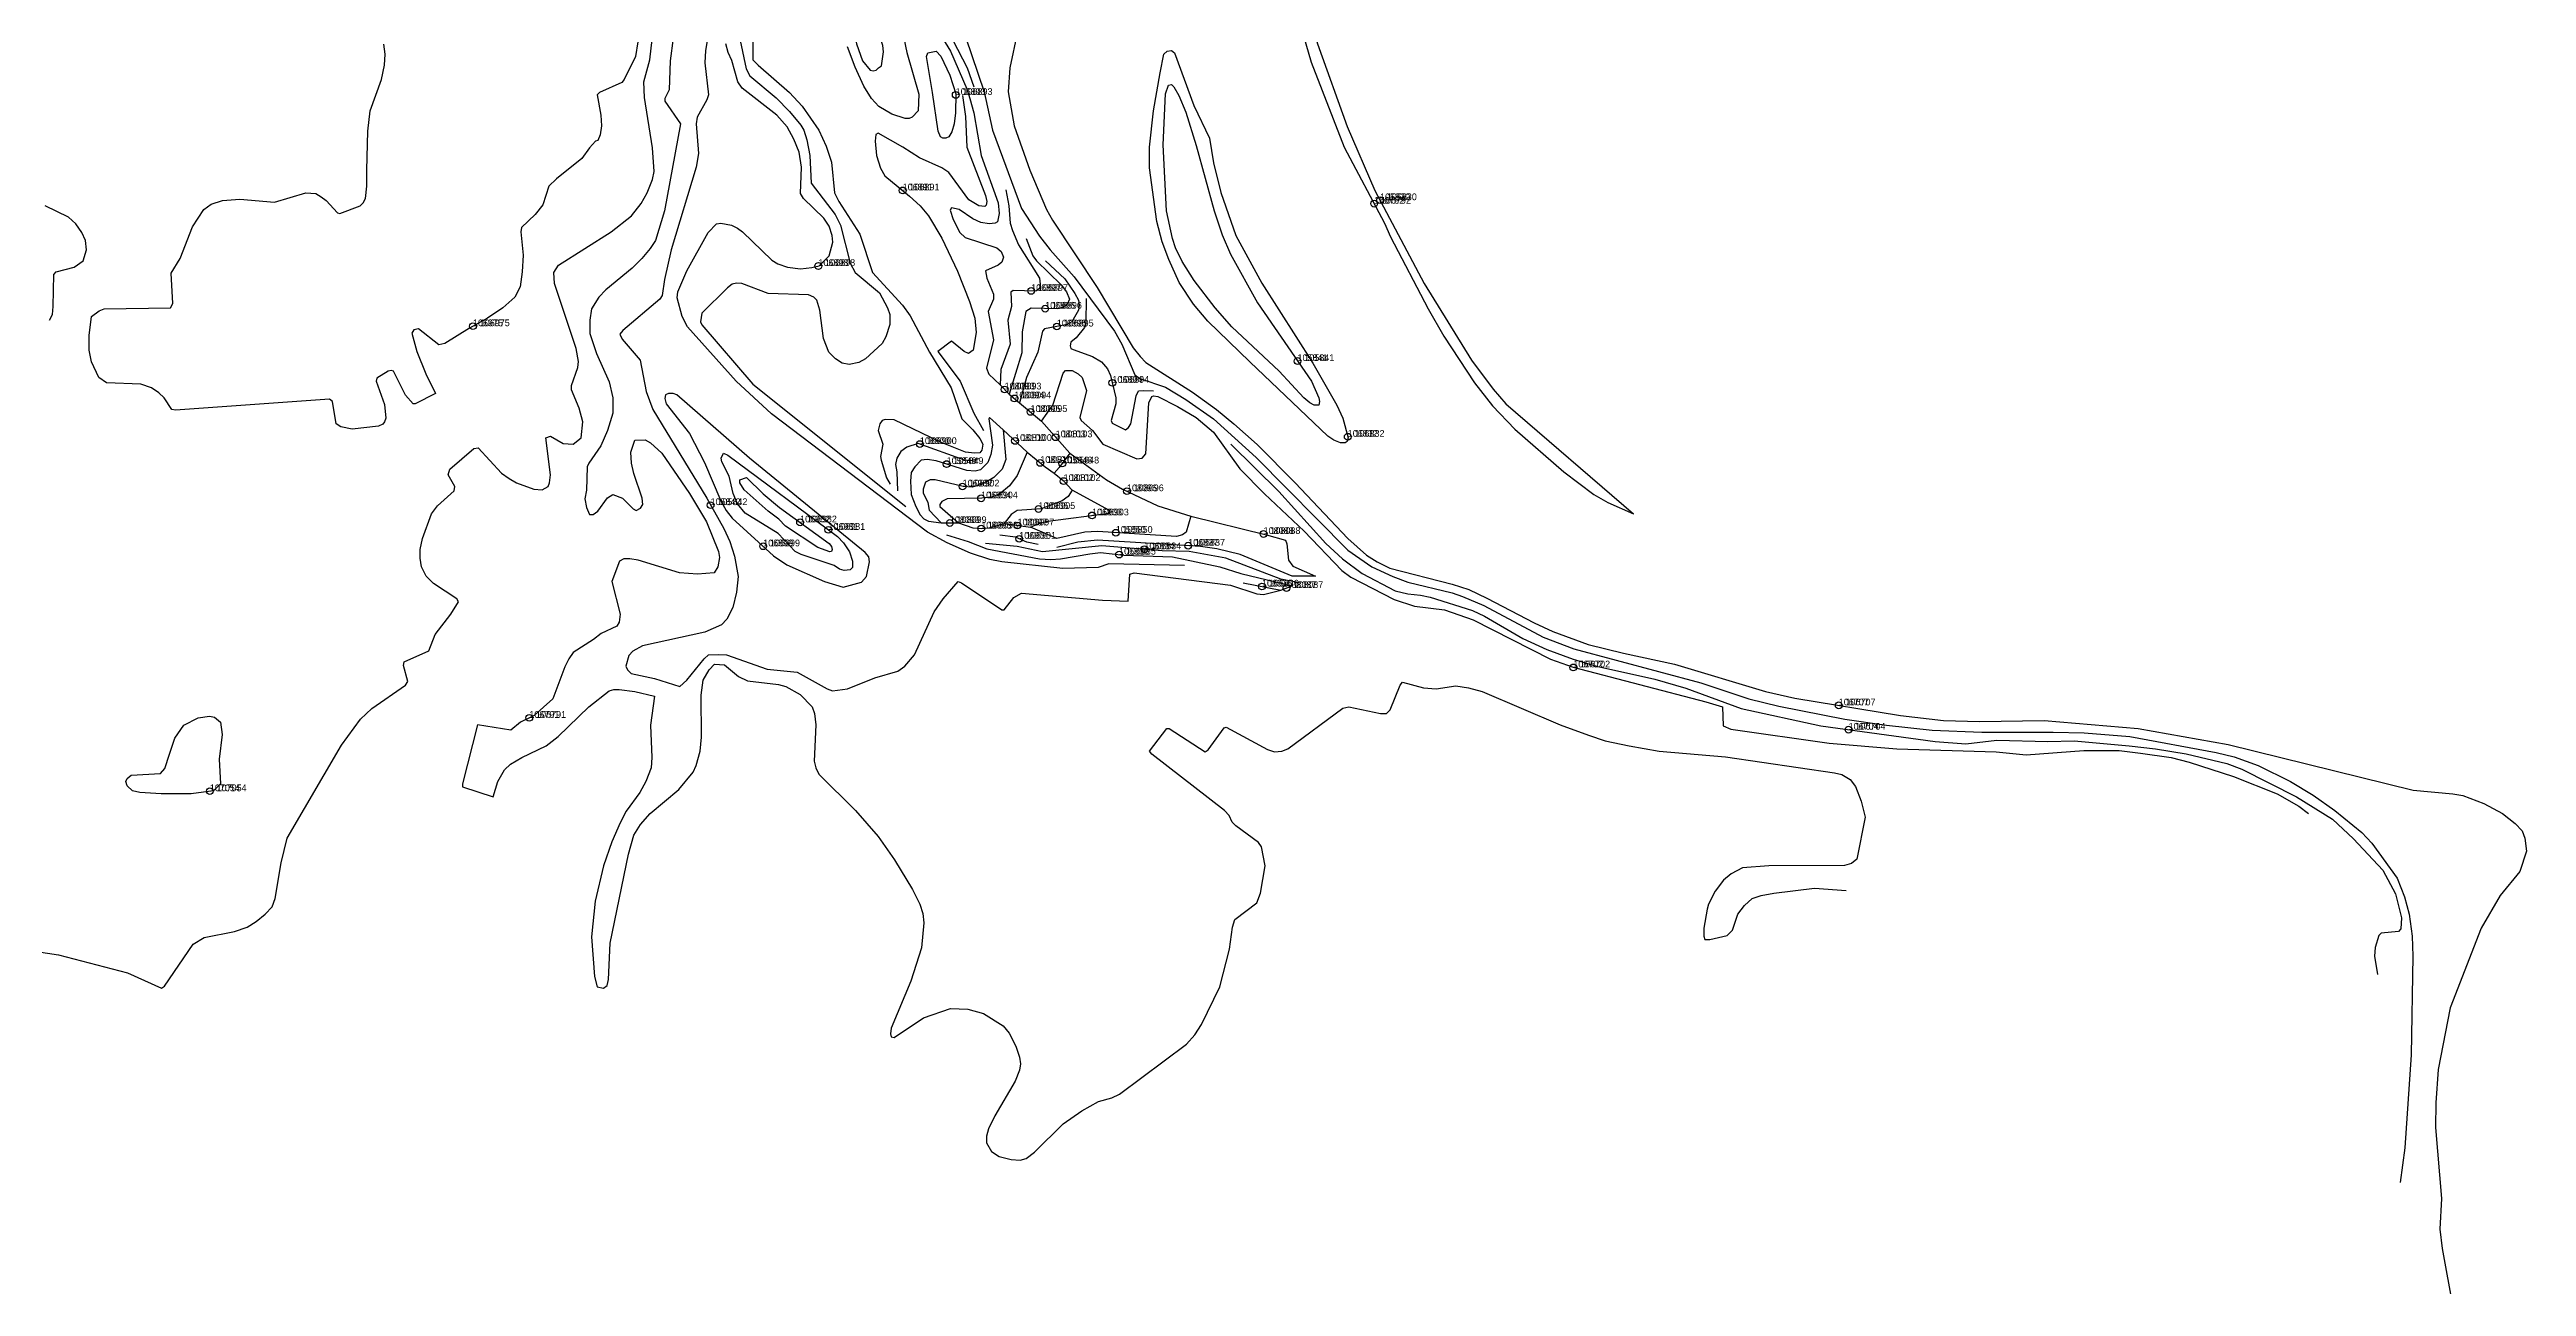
# Model space of a CAD drawing. Extents: x 480524 to 485987, y 4969078 to 4973944.
# Drawn here: x 483979 to 485987, y 4970724 to 4971727 of the extents above; entities that cross this region are included whole.
import ezdxf

# ---------------------------------------------------------------- set-up
doc = ezdxf.new("R2010")
doc.units = 0
doc.layers.get('0').update_dxf_attribs({"linetype": 'CONTINUOUS'})
for name, color, linetype in [('Contours_shp', 1, 'Continuous'), ('Contours_shp_Data', 1, 'CONTINUOUS'), ('Contours_shp_Text', 1, 'CONTINUOUS')]:
    doc.layers.add(name, color=color, linetype=linetype)

# ---------------------------------------------------------------- blocks, each defined once
blk = doc.blocks.new('Contours_shp_Tag')
blk.add_circle((0, 0), 1)
blk.add_attdef('Hypsoln3_', (2, 0), '', height=2)

msp = doc.modelspace()

# ---------------------------------------------------------------- linework, layer by layer
at = {"layer": 'Contours_shp'}
for points in [[(484969.4375, 4971922), (484968.125, 4971883), (484968.6875, 4971860.5), (484969.84375, 4971836.5), (484973.46875, 4971817), (484977.6875, 4971799.5), (485001.875, 4971716.5), (485028.5625, 4971647.5), (485061.34375, 4971586), (485066.1875, 4971575), (485096.53125, 4971516.5), (485109.28125, 4971494.5), (485134.1875, 4971456.5), (485148.78125, 4971438), (485167, 4971419), (485206.5625, 4971384.5), (485230.90625, 4971366), (485242.46875, 4971359.5), (485263.15625, 4971350.5)], [(484969.4375, 4971922), (484975.4375, 4971877.5), (484981.4375, 4971842.5), (484991.6875, 4971790.5), (485000.75, 4971753.5), (485006.8125, 4971731.5), (485031.03125, 4971664.5), (485053.46875, 4971612.5), (485093.53125, 4971537), (485131.78125, 4971475), (485149.40625, 4971451.5), (485159.75, 4971439.5), (485263.15625, 4971350.5)], [(484665.59375, 4971804.5), (484671.0625, 4971799), (484680.78125, 4971785), (484703.25, 4971749.5), (484722.6875, 4971712), (484728.125, 4971696.5)], [(484650.75, 4971712), (484653.1875, 4971713.5), (484655.0625, 4971725), (484654.4375, 4971730), (484652.03125, 4971737), (484641.71875, 4971757.5), (484638.0625, 4971762.5), (484634.40625, 4971765.5), (484631.34375, 4971765.5), (484628.3125, 4971764.5), (484627.6875, 4971757.5), (484628.875, 4971748), (484633.09375, 4971731.5), (484637.96875, 4971717.5), (484644.03125, 4971710), (484646.46875, 4971709.5), (484648.90625, 4971710), (484650.75, 4971712)], [(484677.71875, 4971777), (484709.3125, 4971725.5), (484722.625, 4971695), (484725.0625, 4971687), (484728.09375, 4971675.5), (484734.09375, 4971641), (484748.03125, 4971602.5), (484748.625, 4971594), (484747.375, 4971587), (484745.5625, 4971586), (484740.6875, 4971585.5), (484733.96875, 4971586.5), (484727.28125, 4971589.5), (484716.3125, 4971597), (484710.21875, 4971598.5), (484709, 4971596.5), (484711.40625, 4971589), (484716.875, 4971578.5), (484721.125, 4971574.5), (484746.71875, 4971566), (484750.375, 4971563), (484752.1875, 4971558.5), (484750.96875, 4971554.5), (484747.90625, 4971552), (484737.53125, 4971547.5), (484738.75, 4971541.5), (484744.1875, 4971528.5), (484744.1875, 4971524.5), (484739.90625, 4971514.5), (484744.125, 4971491.5), (484738.59375, 4971468.5), (484740.40625, 4971463.5), (484749.53125, 4971455)], [(484516.75, 4971762), (484510.5625, 4971726), (484509.9375, 4971716), (484512.9375, 4971690), (484511.6875, 4971686), (484503.75, 4971672), (484503.125, 4971666.5), (484504.875, 4971642.5), (484503.03125, 4971631.5), (484482.78125, 4971564.5), (484477.21875, 4971540.5), (484475.375, 4971527.5), (484473.53125, 4971524.5), (484443.59375, 4971499), (484441.15625, 4971496), (484442.96875, 4971492), (484457.5625, 4971475), (484462.375, 4971449.5), (484467.84375, 4971435), (484511.5625, 4971363), (484525.53125, 4971338.5), (484530.375, 4971328), (484534, 4971316), (484537.03125, 4971299.5), (484535.78125, 4971287), (484532.6875, 4971274.5), (484527.8125, 4971265), (484523.53125, 4971260.5), (484510.09375, 4971254.5), (484459.46875, 4971243.5), (484451.53125, 4971239), (484448.46875, 4971235.5), (484446.03125, 4971227), (484447.21875, 4971224), (484450.28125, 4971221), (484469.15625, 4971217), (484489.875, 4971210.5), (484495.375, 4971215.5), (484509.4375, 4971233), (484513.09375, 4971236), (484521.03125, 4971236.5), (484527.71875, 4971236), (484560.625, 4971224.5), (484585, 4971222), (484609.34375, 4971208.5), (484613.625, 4971207), (484625.8125, 4971208.5), (484647.78125, 4971217.5), (484666.6875, 4971223), (484672.1875, 4971227), (484680.125, 4971236), (484696.0625, 4971271), (484703.40625, 4971281.5), (484715.625, 4971295.5), (484718.0625, 4971294.5), (484750.9375, 4971272.5), (484752.75, 4971272.5), (484760.6875, 4971282.5), (484766.8125, 4971286), (484832.625, 4971280.5), (484853.34375, 4971279.5), (484854.625, 4971301.5), (484858.28125, 4971302.5), (484936.28125, 4971292.5), (484957.59375, 4971285.5), (484963.09375, 4971285), (484977.125, 4971288.5)], [(484669.125, 4971747.5), (484673.9375, 4971724.5), (484683.625, 4971690.5), (484682.96875, 4971677), (484678.09375, 4971672), (484675.65625, 4971671), (484672.59375, 4971671), (484661.625, 4971674.5), (484651.28125, 4971680.5), (484645.1875, 4971687), (484639.125, 4971697), (484631.84375, 4971712.5), (484625.78125, 4971729)], [(484716.6875, 4971751.5), (484736.65625, 4971692.5), (484743.28125, 4971661.5), (484766.90625, 4971598), (484781.5, 4971575.5), (484790, 4971564.5), (484809.46875, 4971542.5), (484842.28125, 4971498.5), (484848.34375, 4971488), (484858.65625, 4971463), (484862.90625, 4971460), (484883.625, 4971453), (484900.0625, 4971443), (484922.59375, 4971427.5), (484957.25, 4971396), (485031.46875, 4971321), (485050.9375, 4971307.5), (485067.96875, 4971299.5), (485080.15625, 4971295), (485116.09375, 4971286.5), (485124.625, 4971283.5), (485141.6875, 4971276), (485189.78125, 4971250.5), (485214.75, 4971241), (485317.71875, 4971213.5), (485356.71875, 4971200.5), (485381.09375, 4971194.5), (485434.6875, 4971184), (485468.21875, 4971179), (485505.375, 4971175), (485545.625, 4971173.5), (485603.53125, 4971173.5), (485628.53125, 4971173), (485665.6875, 4971170), (485735.78125, 4971157), (485750.40625, 4971153.5), (485769.875, 4971146.5), (485796.09375, 4971133.5), (485814.34375, 4971122.5), (485832, 4971110), (485853.875, 4971092), (485861.8125, 4971083.5), (485882.46875, 4971055), (485888.53125, 4971040), (485892.125, 4971026), (485894.53125, 4971008), (485895.09375, 4970992), (485893.71875, 4970912), (485888.65625, 4970836.5), (485884.9375, 4970808.5)], [(483962.6875, 4970996.5), (483985.84375, 4970993), (484041.875, 4970978.5), (484069.28125, 4970966), (484071.75, 4970967.5), (484094.96875, 4971001.5), (484104.125, 4971007), (484128.53125, 4971012), (484138.90625, 4971015.5), (484146.21875, 4971020), (484153.5625, 4971026), (484159.0625, 4971032), (484161.5, 4971038.5), (484166.4375, 4971067.5), (484171.375, 4971087.5), (484215.4375, 4971163), (484230.71875, 4971184), (484239.90625, 4971192.5), (484267.375, 4971211.5), (484269.21875, 4971214.5), (484265.59375, 4971227.5), (484266.1875, 4971230.5), (484286.34375, 4971239.5), (484291.25, 4971252.5), (484304.09375, 4971269), (484310.1875, 4971279), (484309, 4971281.5), (484290.125, 4971294), (484284.03125, 4971300), (484280.375, 4971307.5), (484279.1875, 4971314.5), (484279.21875, 4971321.5), (484281.0625, 4971330.5), (484288.40625, 4971350.5), (484293.3125, 4971357), (484306.75, 4971369), (484307.375, 4971372.5), (484301.90625, 4971382), (484303.125, 4971386.5), (484322.6875, 4971403.5), (484326.34375, 4971404), (484345.1875, 4971383.5), (484351.28125, 4971379), (484357.34375, 4971375.5), (484371.375, 4971370.5), (484378.0625, 4971370), (484382.96875, 4971372.5), (484384.1875, 4971375.5), (484384.8125, 4971382), (484381.21875, 4971412), (484384.875, 4971413.5), (484395.21875, 4971407.5), (484403.15625, 4971407), (484409.875, 4971412), (484411.125, 4971425), (484408.09375, 4971436), (484402.03125, 4971451), (484402.03125, 4971454.5), (484406.96875, 4971469), (484407.59375, 4971474), (484405.78125, 4971484.5), (484388.21875, 4971537), (484387.625, 4971546), (484391.3125, 4971552), (484434.03125, 4971579), (484450.53125, 4971592), (484458.46875, 4971602), (484463.375, 4971610.5), (484467.65625, 4971621.5), (484468.875, 4971628), (484467.71875, 4971647), (484461.09375, 4971688), (484460.53125, 4971700.5), (484465.4375, 4971718.5), (484467.3125, 4971735)], [(484455.71875, 4971733), (484453.875, 4971721), (484444.6875, 4971702.5), (484442.84375, 4971700), (484424.53125, 4971692), (484422.6875, 4971690), (484425.71875, 4971673.5), (484426.3125, 4971665), (484425.0625, 4971657.5), (484423.21875, 4971653), (484421.40625, 4971652.5), (484416.5, 4971647), (484410.375, 4971638.5), (484389.625, 4971622), (484383.53125, 4971616), (484378.59375, 4971601), (484372.5, 4971593), (484361.5, 4971582.5), (484360.875, 4971579), (484362.65625, 4971560), (484362.03125, 4971546.5), (484360.15625, 4971534.5), (484355.875, 4971526), (484346.09375, 4971517.5), (484333.875, 4971509), (484319.25, 4971501), (484299.09375, 4971488.5), (484294.21875, 4971487.5), (484277.78125, 4971500.5), (484274.125, 4971499.5), (484272.3125, 4971497), (484276.53125, 4971482), (484283.8125, 4971464), (484291.6875, 4971448), (484275.21875, 4971439.5), (484273.375, 4971439.5), (484267.3125, 4971446.5), (484257.59375, 4971466), (484255.78125, 4971466.5), (484253.34375, 4971466), (484244.15625, 4971460.5), (484243.5625, 4971458), (484250.21875, 4971439), (484251.40625, 4971428), (484250.1875, 4971425), (484248.96875, 4971423), (484245.3125, 4971421.5), (484223.96875, 4971419), (484214.8125, 4971421), (484211.15625, 4971423.5), (484208.15625, 4971441.5), (484205.71875, 4971443.5), (484080.75, 4971434.5), (484077.6875, 4971435), (484071.625, 4971444.5), (484067.34375, 4971448.5), (484061.28125, 4971452.5), (484052.75, 4971455.5), (484024.71875, 4971456.5), (484018.625, 4971461), (484012.5625, 4971473.5), (484010.75, 4971483), (484010.78125, 4971495), (484012.625, 4971510.5), (484018.75, 4971515), (484023, 4971516.5), (484076.65625, 4971517.5), (484078.5, 4971521), (484077.34375, 4971545.5), (484084.6875, 4971557.5), (484094.5, 4971583), (484103.65625, 4971597), (484109.78125, 4971601.5), (484118.9375, 4971604.5), (484132.9375, 4971605.5), (484161, 4971603), (484186.59375, 4971610.5), (484194.53125, 4971610), (484198.78125, 4971607.5), (484203.0625, 4971604.5), (484212.15625, 4971594.5), (484214, 4971594), (484230.46875, 4971600), (484232.90625, 4971602.5), (484234.75, 4971606), (484236, 4971616), (484236.03125, 4971629)], [(484236.03125, 4971629), (484236.71875, 4971660.5), (484238.5625, 4971677), (484247.78125, 4971702.5), (484250.25, 4971714), (484250.875, 4971723), (484249.65625, 4971731)], [(484484.375, 4971736), (484481.90625, 4971717.5), (484481.25, 4971694), (484477.5625, 4971687), (484477.5625, 4971685), (484490.3125, 4971666.5), (484477.34375, 4971596), (484469.96875, 4971572), (484465.6875, 4971565.5), (484458.96875, 4971557.5), (484451.03125, 4971549.5), (484429.65625, 4971532), (484424.15625, 4971526), (484418.03125, 4971516.5), (484416.8125, 4971507.5), (484416.78125, 4971496.5), (484422.21875, 4971480.5), (484432.53125, 4971457.5), (484435.5625, 4971444.5), (484435.53125, 4971432), (484431.21875, 4971418), (484425.71875, 4971405.5), (484415.90625, 4971391.5), (484414.6875, 4971388.5), (484414.03125, 4971369.5), (484412.8125, 4971362.5), (484414, 4971355.5), (484416.4375, 4971350), (484419.46875, 4971350), (484423.15625, 4971352.5), (484431.09375, 4971363.5), (484435.375, 4971366), (484443.28125, 4971363), (484451.8125, 4971354.5), (484454.25, 4971353), (484457.90625, 4971355), (484459.71875, 4971358), (484459.125, 4971363), (484452.46875, 4971383), (484450.65625, 4971391.5), (484450.09375, 4971400.5), (484453.15625, 4971410), (484461.6875, 4971410.5), (484465.9375, 4971408), (484475.0625, 4971399.5), (484497.5625, 4971367), (484511.53125, 4971344), (484521.21875, 4971320), (484521.8125, 4971315), (484520.59375, 4971307.5), (484517.53125, 4971302.5), (484504.09375, 4971301.5), (484489.46875, 4971302.5), (484455.96875, 4971313), (484449.28125, 4971314), (484444.375, 4971314), (484440.71875, 4971312), (484434.59375, 4971295.5), (484441.25, 4971269), (484440.625, 4971262.5), (484438.78125, 4971259.5), (484425.96875, 4971253.5), (484419.84375, 4971248.5), (484403.375, 4971238), (484399.71875, 4971233), (484396.625, 4971226.5), (484386.84375, 4971200.5), (484371.5625, 4971187), (484360.5625, 4971181.5), (484352.625, 4971175), (484325.8125, 4971179.5), (484313.53125, 4971131.5), (484313.5, 4971129), (484338.5, 4971121), (484342.15625, 4971133.5), (484347.6875, 4971143), (484352.5625, 4971147.5), (484361.71875, 4971153), (484381.25, 4971162.5), (484391.03125, 4971170), (484416.0625, 4971194), (484432.5625, 4971207), (484436.21875, 4971208), (484440.5, 4971208), (484453.28125, 4971206.5), (484469.125, 4971202.5), (484466.03125, 4971179), (484467.1875, 4971153), (484466.5625, 4971144.5), (484462.25, 4971133.5), (484457.375, 4971124.5), (484446.34375, 4971109.5), (484441.46875, 4971100), (484434.71875, 4971084.5), (484427.96875, 4971065), (484421.1875, 4971036.5), (484418.09375, 4971007.5), (484420.4375, 4970975.5), (484422.84375, 4970967), (484427.75, 4970966), (484430.78125, 4970968), (484432.03125, 4970973), (484433.3125, 4971002.5), (484448.09375, 4971074.5), (484452.40625, 4971090), (484457.90625, 4971098.5), (484465.84375, 4971107.5), (484489.0625, 4971127), (484500.6875, 4971141), (484503.125, 4971146.5), (484506.21875, 4971158), (484507.46875, 4971169.5), (484506.9375, 4971203.5), (484508.78125, 4971215.5), (484513.6875, 4971224), (484517.96875, 4971228.5), (484525.875, 4971228), (484537.4375, 4971218.5), (484544.75, 4971215), (484569.75, 4971212), (484575.84375, 4971210.5), (484587.40625, 4971204), (484597.125, 4971194), (484598.9375, 4971188.5), (484600.125, 4971179.5), (484598.84375, 4971150), (484600.0625, 4971144.5), (484602.5, 4971139.5), (484632.28125, 4971110), (484650.53125, 4971089), (484663.90625, 4971070), (484678.46875, 4971046), (484684.53125, 4971034), (484686.96875, 4971026.5), (484687.5625, 4971019), (484685.6875, 4970998.5), (484677.09375, 4970971.5), (484661.125, 4970933.5), (484660.53125, 4970929), (484661.125, 4970926.5), (484663.5625, 4970926), (484687.375, 4970942), (484709.34375, 4970949.5), (484723.34375, 4970949), (484736.15625, 4970945.5), (484751.96875, 4970935.5), (484756.84375, 4970929.5), (484762.3125, 4970919), (484765.34375, 4970910), (484765.9375, 4970904.5), (484765.3125, 4970899.5), (484761.625, 4970890.5), (484745.09375, 4970862.5), (484740.1875, 4970852), (484738.34375, 4970846), (484738.34375, 4970840.5), (484742.59375, 4970833.5), (484748.6875, 4970829.5), (484758.4375, 4970827), (484765.75, 4970826.5), (484770.625, 4970828), (484777.34375, 4970833), (484800.5625, 4970856), (484815.84375, 4970866.5), (484829.25, 4970874), (484840.21875, 4970877), (484846.34375, 4970880), (484900.6875, 4970920.5), (484907.40625, 4970928), (484912.90625, 4970936.5), (484927.625, 4970967), (484935.59375, 4970997.5), (484938.09375, 4971015.5), (484939.9375, 4971021.5), (484957.625, 4971035), (484960.71875, 4971043), (484964.40625, 4971065), (484961.40625, 4971080.5), (484958.96875, 4971084), (484940.71875, 4971097.5), (484937.6875, 4971100.5), (484935.25, 4971106), (484931.59375, 4971110), (484872.59375, 4971155.5), (484870.75, 4971158), (484884.8125, 4971176.5), (484886.65625, 4971176.5), (484915.84375, 4971157.5), (484918.3125, 4971159), (484931.15625, 4971177), (484932.96875, 4971177.5), (484966.46875, 4971159.5), (484971.9375, 4971157.5), (484978.03125, 4971158), (484982.9375, 4971160), (485027.5, 4971193), (485032.375, 4971194), (485057.96875, 4971188.5), (485062.84375, 4971188.5), (485065.90625, 4971191.5), (485073.875, 4971211.5), (485075.71875, 4971214), (485092.78125, 4971209.5), (485103.125, 4971208.5), (485118.96875, 4971211), (485129.34375, 4971209.5), (485140.3125, 4971206.5), (485203.65625, 4971179.5), (485226.78125, 4971171), (485240.1875, 4971166.5), (485259.6875, 4971162.5), (485284.0625, 4971158), (485337.6875, 4971153.5), (485426.0625, 4971140.5), (485432.15625, 4971139), (485438.84375, 4971135), (485443.09375, 4971129.5), (485447.9375, 4971117.5), (485450.96875, 4971104.5), (485444.1875, 4971070.5), (485439.90625, 4971067), (485434.40625, 4971065.5), (485372.84375, 4971065), (485351.5, 4971063.5), (485342.34375, 4971058.5), (485336.25, 4971053.5), (485329.53125, 4971044.5), (485324, 4971034), (485322.78125, 4971030), (485320.3125, 4971014.5), (485320.28125, 4971008), (485320.90625, 4971005.5), (485325.15625, 4971005.5), (485339.1875, 4971008.5), (485343.46875, 4971013), (485347.78125, 4971026), (485353.28125, 4971033), (485359.375, 4971038.5), (485366.6875, 4971041), (485377.0625, 4971043), (485410, 4971047), (485435.59375, 4971045)], [(484899.125, 4971308.5), (484837.59375, 4971310), (484829.03125, 4971307), (484800.375, 4971306), (484751.03125, 4971311.5), (484741.28125, 4971313.5), (484725.4375, 4971318.5), (484706.5625, 4971327), (484690.71875, 4971335.5), (484564.15625, 4971431.5), (484535.5625, 4971458), (484496.03125, 4971502), (484491.78125, 4971510.5), (484487.5625, 4971525.5), (484488.15625, 4971530.5), (484495.53125, 4971547.5), (484512.65625, 4971578.5), (484519.375, 4971585.5), (484523.0625, 4971586), (484531.59375, 4971584.5), (484536.4375, 4971582), (484540.71875, 4971579), (484564.4375, 4971556), (484569.3125, 4971553), (484577.21875, 4971550.5), (484587.59375, 4971549), (484596.71875, 4971550), (484602.84375, 4971551.5), (484610.78125, 4971559.5), (484613.84375, 4971570.5), (484613.25, 4971576), (484610.84375, 4971583.5), (484606.5625, 4971590), (484590.15625, 4971606), (484587.71875, 4971610), (484588.375, 4971631.5), (484586.59375, 4971643.5), (484582.34375, 4971654), (484576.875, 4971664), (484568.34375, 4971673.5), (484540.375, 4971695.5), (484536.71875, 4971700.5), (484531.875, 4971718), (484528.84375, 4971724.5), (484527.03125, 4971731.5)], [(484538.625, 4971734), (484543.4375, 4971711), (484546.5, 4971705.5), (484567.78125, 4971687.5), (484578.71875, 4971676.5), (484587.84375, 4971665.5), (484590.28125, 4971661.5), (484592.6875, 4971653.5), (484595.09375, 4971641), (484596.28125, 4971618.5), (484615.71875, 4971593), (484619.96875, 4971584.5), (484627.84375, 4971553.5), (484632.09375, 4971546), (484651.5625, 4971529.5), (484658.21875, 4971517.5), (484660.03125, 4971512), (484660.03125, 4971504), (484656.9375, 4971494), (484653.875, 4971488.5), (484640.4375, 4971476), (484634.96875, 4971473), (484627.03125, 4971471.5), (484621.53125, 4971472.5), (484616.0625, 4971476), (484610.59375, 4971481.5), (484606.34375, 4971492.5), (484603.34375, 4971515.5), (484600.9375, 4971523.5), (484598.5, 4971526), (484594.25, 4971528), (484561.3125, 4971529), (484540, 4971537), (484535.75, 4971537.5), (484532.09375, 4971536.5), (484528.40625, 4971533.5), (484507.625, 4971513), (484506.40625, 4971506), (484507.625, 4971503.5), (484548.96875, 4971455.5), (484673.09375, 4971356.5)], [(484549, 4971737), (484548.96875, 4971718.5), (484553.21875, 4971714), (484578.78125, 4971692), (484589.09375, 4971681), (484602.46875, 4971661.5), (484608.53125, 4971648.5), (484612.78125, 4971635.5), (484615.15625, 4971610.5), (484618.8125, 4971603.5), (484635.8125, 4971577), (484646.09375, 4971546), (484670.40625, 4971519.5), (484676.5, 4971511), (484692.28125, 4971481.5), (484709.875, 4971452.5), (484718.375, 4971427.5), (484727.5, 4971418.5), (484732.96875, 4971411.5), (484735.375, 4971407), (484734.78125, 4971402), (484732.9375, 4971400), (484728.65625, 4971399.5), (484721.34375, 4971400.5), (484701.25, 4971408.5), (484663.5, 4971426.5), (484656.1875, 4971427), (484653.75, 4971426), (484651.90625, 4971423.5), (484650.6875, 4971418), (484654.3125, 4971407), (484652.46875, 4971397), (484653.0625, 4971394), (484657.3125, 4971379.5), (484660.34375, 4971374.5)], [(484694.59375, 4971692), (484689.78125, 4971721), (484691, 4971724), (484697.71875, 4971725.5), (484701.375, 4971721.5), (484708.65625, 4971706), (484713.5, 4971691), (484713.4375, 4971675.5), (484712.21875, 4971666.5), (484710.375, 4971660), (484707.90625, 4971656), (484705.46875, 4971655), (484703.03125, 4971655), (484701.21875, 4971656), (484699.40625, 4971660.5), (484694.59375, 4971692)], [(484763.59375, 4971741), (484757.4375, 4971712), (484756.15625, 4971692.5), (484760.96875, 4971665), (484773.6875, 4971629), (484787.03125, 4971597), (484791.875, 4971588.5), (484828.34375, 4971534), (484857.5, 4971485), (484862.96875, 4971478), (484867.8125, 4971473), (484905.5625, 4971449), (484925.03125, 4971435), (484939.03125, 4971423.5), (484957.875, 4971406.5), (484988.90625, 4971375.5), (485031.46875, 4971330.5), (485046.6875, 4971317), (485055.21875, 4971311.5), (485065.5625, 4971306.5), (485116.125, 4971293.5), (485129.53125, 4971289), (485144.125, 4971282), (485182.5, 4971262), (485197.71875, 4971255), (485226.34375, 4971244.5), (485255, 4971237.5), (485296.40625, 4971228.5), (485370.125, 4971206.5), (485393.875, 4971201), (485479.8125, 4971187), (485514.5625, 4971183), (485543.8125, 4971182), (485596.25, 4971183), (485672.4375, 4971176.5), (485745.5625, 4971163.5), (485895.40625, 4971126.5), (485927.71875, 4971123.5), (485935.65625, 4971122), (485952.6875, 4971115.5), (485967.90625, 4971107.5), (485978.28125, 4971099.5), (485983.75, 4971093.5), (485986.15625, 4971087.5), (485987.34375, 4971077), (485981.84375, 4971060.5), (485965.9375, 4971041), (485950.625, 4971014.5), (485925.5, 4970950), (485915.625, 4970900), (485913.75, 4970873), (485913.6875, 4970853), (485918.4375, 4970795.5), (485917.15625, 4970770.5), (485918.9375, 4970755), (485927.96875, 4970706)], [(484879.34375, 4971708), (484882.40625, 4971723), (484884.875, 4971725.5), (484888.53125, 4971726), (484890.96875, 4971724), (484906.71875, 4971681.5), (484919.4375, 4971655), (484922.4375, 4971635), (484928.5, 4971611), (484940.59375, 4971576), (484961.84375, 4971537.5), (485003.15625, 4971472.5), (485022.59375, 4971438.5), (485027.4375, 4971428), (485031.65625, 4971412), (485031.0625, 4971409), (485029.21875, 4971408), (485025.5625, 4971408), (485020.09375, 4971410), (485015.21875, 4971413.5), (484951.9375, 4971473.5), (484917.875, 4971506.5), (484906.34375, 4971520.5), (484894.8125, 4971538), (484886.3125, 4971556.5), (484880.84375, 4971571), (484876.625, 4971587.5), (484870.625, 4971631), (484870.65625, 4971647.5), (484873.78125, 4971677), (484879.34375, 4971708)], [(484718.96875, 4971689.5), (484721.375, 4971672.5), (484722.53125, 4971647.5), (484737.6875, 4971608.5), (484738.875, 4971603.5), (484738.28125, 4971600.5), (484737.0625, 4971599.5), (484732.1875, 4971600), (484724.25, 4971605), (484707.84375, 4971627), (484702.375, 4971631), (484684.09375, 4971639), (484670.71875, 4971647.5), (484650.625, 4971659), (484648.78125, 4971658), (484648.15625, 4971652.5), (484649.34375, 4971641), (484652.375, 4971630.5), (484656.03125, 4971624.5), (484676.09375, 4971608), (484684.625, 4971600), (484691.3125, 4971592), (484702.25, 4971574), (484714.96875, 4971547), (484724.6875, 4971522.5), (484728.90625, 4971509), (484730.09375, 4971497.5), (484727.625, 4971483), (484723.96875, 4971480.5), (484720.3125, 4971482), (484709.96875, 4971490.5), (484698.96875, 4971482), (484717.21875, 4971458), (484728.125, 4971432), (484736.03125, 4971418)], [(484881.625, 4971649.5), (484883.5625, 4971691), (484886.03125, 4971698), (484888.46875, 4971698.5), (484890.28125, 4971696.5), (484894.53125, 4971689.5), (484900, 4971676), (484908.46875, 4971649), (484922.96875, 4971596), (484929.625, 4971576.5), (484936.3125, 4971561), (484958.15625, 4971521.5), (485001.90625, 4971458), (485007.96875, 4971444.5), (485008.5625, 4971441.5), (485007.9375, 4971438.5), (485004.3125, 4971438.5), (485000.625, 4971440.5), (484995.78125, 4971444.5), (484975.71875, 4971466), (484937.375, 4971502), (484924, 4971517.5), (484907, 4971539.5), (484897.28125, 4971555), (484891.8125, 4971566), (484889.375, 4971573.5), (484884.5625, 4971596), (484881.625, 4971649.5)], [(484754.15625, 4971613), (484756.5625, 4971600), (484757.75, 4971586), (484759.5625, 4971580), (484764.40625, 4971568.5), (484781.40625, 4971541.5), (484782.03125, 4971536.5), (484781.40625, 4971533), (484778.34375, 4971531), (484760.0625, 4971531.5), (484758.21875, 4971530), (484758.8125, 4971518.5), (484755.75, 4971507.5), (484757.53125, 4971488), (484750.15625, 4971467.5), (484749.53125, 4971455)], [(483978.46875, 4971507.5), (483980.90625, 4971512), (483981.53125, 4971518.5), (483982.21875, 4971544.5), (483984.03125, 4971546.5), (483998.6875, 4971550.5), (484006, 4971555.5), (484008.46875, 4971564.5), (484007.875, 4971572), (484004.84375, 4971578.5), (483999.96875, 4971585.5), (483993.90625, 4971591), (483975.03125, 4971600)], [(484770.53125, 4971573.5), (484775.96875, 4971559.5), (484779, 4971555.5), (484799.09375, 4971536), (484803.34375, 4971530.5), (484805.75, 4971524.5), (484803.90625, 4971520), (484799.65625, 4971517), (484796, 4971516.5), (484774.65625, 4971517), (484770.375, 4971514.5), (484767.3125, 4971498), (484767.25, 4971481), (484756.8125, 4971447.5)], [(484786.34375, 4971555.5), (484802.125, 4971541), (484810.03125, 4971529), (484813.09375, 4971523.5), (484813.6875, 4971519.5), (484813.0625, 4971515.5), (484807.5625, 4971506), (484803.875, 4971504), (484794.125, 4971502), (484785.59375, 4971500.5), (484783.75, 4971498.5), (484780.0625, 4971481.5), (484770.875, 4971461), (484765.34375, 4971440.5)], [(484819.1875, 4971525), (484819.125, 4971505.5), (484817.90625, 4971501.5), (484811.1875, 4971493), (484806.90625, 4971489.5), (484806.28125, 4971486.5), (484806.875, 4971484.5), (484808.71875, 4971483.5), (484824.5625, 4971478), (484831.84375, 4971473.5), (484836.71875, 4971468), (484839.15625, 4971462.5), (484843.375, 4971444.5), (484843.34375, 4971439.5), (484839.65625, 4971426), (484840.28125, 4971424), (484851.25, 4971418.5), (484853.6875, 4971420.5), (484855.53125, 4971423.5), (484859.84375, 4971446), (484861.65625, 4971450), (484865.9375, 4971450.5), (484873.875, 4971450)], [(484782.96875, 4971425.5), (484792.15625, 4971438.5), (484800.75, 4971464.5), (484802.59375, 4971466.5), (484808.0625, 4971466.5), (484812.9375, 4971464), (484815.96875, 4971461), (484819.59375, 4971450.5), (484814.09375, 4971428.5), (484815.28125, 4971426), (484824.40625, 4971418), (484832.90625, 4971407), (484860.34375, 4971395), (484864.59375, 4971395.5), (484867.65625, 4971399), (484870.1875, 4971440.5), (484872.625, 4971445.5), (484873.84375, 4971446), (484877.5, 4971445.5), (484893.34375, 4971437.5), (484908.5625, 4971428.5), (484922.5625, 4971416.5), (484943.84375, 4971387), (484963.90625, 4971366.5), (484996.125, 4971336.5), (485026.53125, 4971304.5), (485033.84375, 4971299), (485069.15625, 4971281), (485085.59375, 4971275.5), (485109.96875, 4971272.5), (485133.125, 4971264.5), (485195.84375, 4971232.5), (485214.125, 4971226), (485321.9375, 4971198), (485335.34375, 4971194), (485335.9375, 4971178.5), (485342.03125, 4971176), (485421.84375, 4971164.5), (485476.6875, 4971160), (485557.15625, 4971157.5), (485581.53125, 4971155), (485628.5, 4971158.5), (485657.125, 4971158.5), (485674.21875, 4971156.5), (485699.1875, 4971153), (485713.8125, 4971149), (485749.75, 4971137.5), (485785.09375, 4971123.5), (485802.71875, 4971113.5), (485810.65625, 4971107.5)], [(484546.375, 4971395.5), (484487.375, 4971447), (484484.34375, 4971448), (484480.65625, 4971448), (484478.21875, 4971447), (484477.59375, 4971444), (484478.8125, 4971439.5), (484497.65625, 4971415.5), (484509.8125, 4971392), (484523.125, 4971361), (484527.375, 4971353), (484532.25, 4971347), (484565.71875, 4971316.5), (484576.65625, 4971309), (484607.09375, 4971295.5), (484622.34375, 4971291), (484636.96875, 4971295), (484641.25, 4971299.5), (484643.71875, 4971311.5), (484643.125, 4971315.5), (484640.09375, 4971319), (484546.375, 4971395.5)], [(484749.53125, 4971455), (484756.8125, 4971447.5)], [(484756.8125, 4971447.5), (484765.34375, 4971440.5)], [(484751.875, 4971418.5), (484740.90625, 4971428.5), (484740.3125, 4971427.5), (484743.3125, 4971406), (484742.0625, 4971398.5), (484739.625, 4971392), (484733.5, 4971386), (484729.25, 4971385), (484722.53125, 4971385.5), (484697.5625, 4971393.5), (484690.25, 4971394.5), (484685.375, 4971394), (484680.46875, 4971388.5), (484677.40625, 4971384), (484676.8125, 4971377), (484677.375, 4971366), (484681.03125, 4971356.5), (484684.65625, 4971349.5), (484687.6875, 4971346.5), (484691.34375, 4971344.5), (484701.71875, 4971343)], [(484765.34375, 4971440.5), (484782.96875, 4971425.5)], [(484782.96875, 4971425.5), (484806.09375, 4971399.5)], [(484732.3125, 4971395), (484725.59375, 4971393.5), (484720.71875, 4971394), (484682.96875, 4971407.5), (484673.8125, 4971404.5), (484668.9375, 4971401), (484665.875, 4971395.5), (484664.625, 4971390.5), (484665.84375, 4971384.5), (484666.40625, 4971369)], [(484751.875, 4971418.5), (484754.25, 4971394.5), (484751.1875, 4971386.5), (484744.46875, 4971380), (484735.3125, 4971374.5), (484726.78125, 4971372), (484719.46875, 4971372.5), (484696.90625, 4971378), (484692.65625, 4971378), (484689, 4971376), (484687.125, 4971370.5), (484687.125, 4971367.5), (484690.78125, 4971359.5), (484691.96875, 4971353.5), (484701.71875, 4971343)], [(484751.875, 4971418.5), (484771.34375, 4971400.5)], [(484936.5625, 4971407), (484975.46875, 4971368.5), (485013.78125, 4971326.5), (485027.15625, 4971314), (485043, 4971302), (485069.78125, 4971288), (485080.125, 4971285.5), (485090.5, 4971284.5), (485098.40625, 4971283), (485132.53125, 4971272), (485142.28125, 4971267.5), (485173.34375, 4971249.5), (485192.8125, 4971240.5), (485214.125, 4971232.5), (485233.03125, 4971227), (485280.53125, 4971216.5), (485305.53125, 4971209), (485350.59375, 4971192.5), (485415.1875, 4971178.5), (485507.8125, 4971166), (485532.8125, 4971164), (485557.8125, 4971167), (485599.25, 4971166), (485620.59375, 4971166.5), (485665.09375, 4971162.5), (485686.40625, 4971160), (485711.375, 4971156), (485744.28125, 4971148), (485756.46875, 4971143.5), (485800.90625, 4971121), (485830.125, 4971103), (485847.15625, 4971087), (485870.875, 4971061.5), (485881.21875, 4971042.5), (485886.03125, 4971023), (485885.40625, 4971014), (485883.59375, 4971012), (485869.5625, 4971010.5), (485867.71875, 4971008.5), (485864.65625, 4970999), (485864.03125, 4970992), (485866.4375, 4970977)], [(484536.5625, 4971358.5), (484532.90625, 4971367), (484529.875, 4971381), (484523.8125, 4971392.5), (484523.21875, 4971395.5), (484525.0625, 4971399.5), (484528.71875, 4971398), (484617.5625, 4971332), (484622.4375, 4971327), (484627.28125, 4971319.5), (484629.71875, 4971312), (484629.6875, 4971307), (484627.84375, 4971305), (484622.96875, 4971304.5), (484619.34375, 4971305.5), (484615.0625, 4971308.5), (484588.28125, 4971317.5), (484583.40625, 4971320), (484569.40625, 4971334.5), (484542.625, 4971351), (484536.5625, 4971358.5)], [(484771.34375, 4971400.5), (484763.375, 4971381.5), (484757.25, 4971373), (484749.3125, 4971366.5), (484742.59375, 4971364), (484734.6875, 4971363), (484706.625, 4971362.5), (484702.34375, 4971360.5), (484700.53125, 4971358), (484700.53125, 4971356.5), (484715.71875, 4971343)], [(484771.34375, 4971400.5), (484785.9375, 4971388.5), (484793.25, 4971383.5)], [(484806.09375, 4971399.5), (484797.53125, 4971388), (484793.25, 4971383.5)], [(484793.25, 4971383.5), (484800.5625, 4971377.5), (484807.84375, 4971369.5)], [(484806.09375, 4971399.5), (484835.90625, 4971378), (484848.6875, 4971370.5), (484877.3125, 4971357), (484904.09375, 4971348.5)], [(484561.53125, 4971352.5), (484542.0625, 4971370), (484538.40625, 4971375.5), (484538.40625, 4971378), (484543.90625, 4971380), (484557.28125, 4971366.5), (484570.6875, 4971355.5), (484610.84375, 4971326.5), (484612.65625, 4971324), (484613.28125, 4971321.5), (484612.65625, 4971320), (484611.4375, 4971319.5), (484601.6875, 4971323), (484575.53125, 4971340.5), (484570.0625, 4971346), (484561.53125, 4971352.5)], [(484807.84375, 4971369.5), (484804.78125, 4971364.5), (484799.90625, 4971361), (484782.8125, 4971354.5), (484763.3125, 4971353), (484758.40625, 4971350), (484752.90625, 4971342.5)], [(484774.25, 4971339.5), (484780.96875, 4971342.5), (484788.28125, 4971344.5), (484838.28125, 4971351), (484838.28125, 4971353), (484807.84375, 4971369.5)], [(484701.71875, 4971343), (484715.71875, 4971343)], [(484715.71875, 4971343), (484727.3125, 4971339), (484734.625, 4971338.5), (484740.71875, 4971339), (484752.90625, 4971342.5)], [(484752.90625, 4971342.5), (484774.25, 4971339.5)], [(484904.09375, 4971348.5), (484900.4375, 4971335.5), (484897.375, 4971333.5), (484892.5, 4971332), (484828.5, 4971336), (484818.125, 4971335.5), (484795.5625, 4971330.5), (484774.25, 4971339.5)], [(484904.09375, 4971348.5), (484965.65625, 4971333.5), (484980.875, 4971329), (484982.09375, 4971326), (484983.28125, 4971313), (484986.9375, 4971308), (485005.1875, 4971300)], [(484705.96875, 4971333.5), (484723.625, 4971328), (484738.84375, 4971322), (484781.5, 4971314), (484790.65625, 4971313.5), (484798.5625, 4971314), (484822.34375, 4971318), (484830.875, 4971319), (484849.78125, 4971317), (484889.40625, 4971315.5), (484927.78125, 4971307.5), (484944.84375, 4971302), (484986.28125, 4971292)], [(484992.375, 4971294.5), (484977.15625, 4971297.5), (484932.6875, 4971314.5), (484902.84375, 4971320), (484880.875, 4971320.5), (484832.125, 4971324.5), (484783.9375, 4971319.5), (484763.25, 4971324), (484737.625, 4971326.5)], [(484780.3125, 4971325.5), (484771.15625, 4971327.5), (484762.03125, 4971331.5), (484749.25, 4971333)], [(485005.1875, 4971300), (484986.3125, 4971300), (484944.28125, 4971317.5), (484925.375, 4971322), (484911.96875, 4971324), (484828.46875, 4971329), (484812.625, 4971327.5), (484795.53125, 4971323)], [(484946.65625, 4971294.5), (484977.125, 4971288.5)], [(484977.125, 4971288.5), (484986.28125, 4971292)], [(484075.84375, 4971155.5), (484080.125, 4971168.5), (484087.46875, 4971179), (484099.0625, 4971185), (484108.21875, 4971186.5), (484112.46875, 4971185.5), (484117.34375, 4971181.5), (484118.53125, 4971171.5), (484116.0625, 4971151.5), (484117.21875, 4971131.5), (484111.71875, 4971126), (484093.4375, 4971123.5), (484069.0625, 4971123.5), (484051.96875, 4971124.5), (484045.875, 4971126), (484041.625, 4971130), (484040.40625, 4971133.5), (484041.625, 4971136), (484044.6875, 4971138.5), (484068.46875, 4971140), (484072.125, 4971144), (484075.84375, 4971155.5)]]:
    msp.add_lwpolyline(points, dxfattribs=at)

# ---------------------------------------------------------------- block references
at = {"layer": 'Contours_shp_Data'}
ref = msp.add_blockref('Contours_shp_Tag', (484713.495822, 4971689.963798), dxfattribs=dict(at, xscale=2.7315, yscale=2.7315, zscale=2.7315))
ref.add_attrib('Hypsoln3_', '106893', (484718.958822, 4971689.963798), dxfattribs={"height": 5.463})
ref = msp.add_blockref('Contours_shp_Tag', (484670.495844, 4971612.603885), dxfattribs=dict(at, xscale=2.7315, yscale=2.7315, zscale=2.7315))
ref.add_attrib('Hypsoln3_', '106891', (484675.958844, 4971612.603885), dxfattribs={"height": 5.463})
ref = msp.add_blockref('Contours_shp_Tag', (485052.887533, 4971601.864476), dxfattribs=dict(at, xscale=2.7315, yscale=2.7315, zscale=2.7315))
ref.add_attrib('Hypsoln3_', '106792', (485058.350533, 4971601.864476), dxfattribs={"height": 5.463})
ref = msp.add_blockref('Contours_shp_Tag', (485057.632461, 4971604.653255), dxfattribs=dict(at, xscale=2.7315, yscale=2.7315, zscale=2.7315))
ref.add_attrib('Hypsoln3_', '105830', (485063.095461, 4971604.653255), dxfattribs={"height": 5.463})
ref = msp.add_blockref('Contours_shp_Tag', (484602.105745, 4971551.319264), dxfattribs=dict(at, xscale=2.7315, yscale=2.7315, zscale=2.7315))
ref.add_attrib('Hypsoln3_', '106898', (484607.568745, 4971551.319264), dxfattribs={"height": 5.463})
ref = msp.add_blockref('Contours_shp_Tag', (484774.692007, 4971531.099877), dxfattribs=dict(at, xscale=2.7315, yscale=2.7315, zscale=2.7315))
ref.add_attrib('Hypsoln3_', '106897', (484780.155007, 4971531.099877), dxfattribs={"height": 5.463})
ref = msp.add_blockref('Contours_shp_Tag', (484786.018236, 4971516.733833), dxfattribs=dict(at, xscale=2.7315, yscale=2.7315, zscale=2.7315))
ref.add_attrib('Hypsoln3_', '106896', (484791.481236, 4971516.733833), dxfattribs={"height": 5.463})
ref = msp.add_blockref('Contours_shp_Tag', (484322.006137, 4971502.50763), dxfattribs=dict(at, xscale=2.7315, yscale=2.7315, zscale=2.7315))
ref.add_attrib('Hypsoln3_', '106975', (484327.469137, 4971502.50763), dxfattribs={"height": 5.463})
ref = msp.add_blockref('Contours_shp_Tag', (484795.515545, 4971502.28524), dxfattribs=dict(at, xscale=2.7315, yscale=2.7315, zscale=2.7315))
ref.add_attrib('Hypsoln3_', '106895', (484800.978545, 4971502.28524), dxfattribs={"height": 5.463})
ref = msp.add_blockref('Contours_shp_Tag', (484840.536404, 4971456.611343), dxfattribs=dict(at, xscale=2.7315, yscale=2.7315, zscale=2.7315))
ref.add_attrib('Hypsoln3_', '106894', (484845.999404, 4971456.611343), dxfattribs={"height": 5.463})
ref = msp.add_blockref('Contours_shp_Tag', (484990.691191, 4971474.277857), dxfattribs=dict(at, xscale=2.7315, yscale=2.7315, zscale=2.7315))
ref.add_attrib('Hypsoln3_', '105841', (484996.154191, 4971474.277857), dxfattribs={"height": 5.463})
ref = msp.add_blockref('Contours_shp_Tag', (484753.171875, 4971451.25), dxfattribs=dict(at, xscale=2.7315, yscale=2.7315, zscale=2.7315))
ref.add_attrib('Hypsoln3_', '108093', (484758.634875, 4971451.25), dxfattribs={"height": 5.463})
ref = msp.add_blockref('Contours_shp_Tag', (484761.078125, 4971444), dxfattribs=dict(at, xscale=2.7315, yscale=2.7315, zscale=2.7315))
ref.add_attrib('Hypsoln3_', '108094', (484766.541125, 4971444), dxfattribs={"height": 5.463})
ref = msp.add_blockref('Contours_shp_Tag', (484774.15625, 4971433), dxfattribs=dict(at, xscale=2.7315, yscale=2.7315, zscale=2.7315))
ref.add_attrib('Hypsoln3_', '108095', (484779.61925, 4971433), dxfattribs={"height": 5.463})
ref = msp.add_blockref('Contours_shp_Tag', (484684.455432, 4971406.968339), dxfattribs=dict(at, xscale=2.7315, yscale=2.7315, zscale=2.7315))
ref.add_attrib('Hypsoln3_', '106900', (484689.918432, 4971406.968339), dxfattribs={"height": 5.463})
ref = msp.add_blockref('Contours_shp_Tag', (484761.609375, 4971409.5), dxfattribs=dict(at, xscale=2.7315, yscale=2.7315, zscale=2.7315))
ref.add_attrib('Hypsoln3_', '108100', (484767.072375, 4971409.5), dxfattribs={"height": 5.463})
ref = msp.add_blockref('Contours_shp_Tag', (484794.53125, 4971412.5), dxfattribs=dict(at, xscale=2.7315, yscale=2.7315, zscale=2.7315))
ref.add_attrib('Hypsoln3_', '108103', (484799.99425, 4971412.5), dxfattribs={"height": 5.463})
ref = msp.add_blockref('Contours_shp_Tag', (485031.421758, 4971412.889331), dxfattribs=dict(at, xscale=2.7315, yscale=2.7315, zscale=2.7315))
ref.add_attrib('Hypsoln3_', '106832', (485036.884758, 4971412.889331), dxfattribs={"height": 5.463})
ref = msp.add_blockref('Contours_shp_Tag', (484706.154587, 4971390.747091), dxfattribs=dict(at, xscale=2.7315, yscale=2.7315, zscale=2.7315))
ref.add_attrib('Hypsoln3_', '105849', (484711.617587, 4971390.747091), dxfattribs={"height": 5.463})
ref = msp.add_blockref('Contours_shp_Tag', (484782.061803, 4971391.686869), dxfattribs=dict(at, xscale=2.7315, yscale=2.7315, zscale=2.7315))
ref.add_attrib('Hypsoln3_', '108101', (484787.524803, 4971391.686869), dxfattribs={"height": 5.463})
ref = msp.add_blockref('Contours_shp_Tag', (484799.957813, 4971391.259034), dxfattribs=dict(at, xscale=2.7315, yscale=2.7315, zscale=2.7315))
ref.add_attrib('Hypsoln3_', '105848', (484805.420813, 4971391.259034), dxfattribs={"height": 5.463})
ref = msp.add_blockref('Contours_shp_Tag', (484801.01968, 4971376.997691), dxfattribs=dict(at, xscale=2.7315, yscale=2.7315, zscale=2.7315))
ref.add_attrib('Hypsoln3_', '108102', (484806.48268, 4971376.997691), dxfattribs={"height": 5.463})
ref = msp.add_blockref('Contours_shp_Tag', (484514.707713, 4971357.483564), dxfattribs=dict(at, xscale=2.7315, yscale=2.7315, zscale=2.7315))
ref.add_attrib('Hypsoln3_', '105842', (484520.170713, 4971357.483564), dxfattribs={"height": 5.463})
ref = msp.add_blockref('Contours_shp_Tag', (484719.099513, 4971372.590008), dxfattribs=dict(at, xscale=2.7315, yscale=2.7315, zscale=2.7315))
ref.add_attrib('Hypsoln3_', '106902', (484724.562513, 4971372.590008), dxfattribs={"height": 5.463})
ref = msp.add_blockref('Contours_shp_Tag', (484734.076237, 4971362.989109), dxfattribs=dict(at, xscale=2.7315, yscale=2.7315, zscale=2.7315))
ref.add_attrib('Hypsoln3_', '106904', (484739.539237, 4971362.989109), dxfattribs={"height": 5.463})
ref = msp.add_blockref('Contours_shp_Tag', (484852.382583, 4971368.757341), dxfattribs=dict(at, xscale=2.7315, yscale=2.7315, zscale=2.7315))
ref.add_attrib('Hypsoln3_', '108096', (484857.845583, 4971368.757341), dxfattribs={"height": 5.463})
ref = msp.add_blockref('Contours_shp_Tag', (484587.29525, 4971343.506232), dxfattribs=dict(at, xscale=2.7315, yscale=2.7315, zscale=2.7315))
ref.add_attrib('Hypsoln3_', '106982', (484592.75825, 4971343.506232), dxfattribs={"height": 5.463})
ref = msp.add_blockref('Contours_shp_Tag', (484610.227681, 4971337.44887), dxfattribs=dict(at, xscale=2.7315, yscale=2.7315, zscale=2.7315))
ref.add_attrib('Hypsoln3_', '106981', (484615.690681, 4971337.44887), dxfattribs={"height": 5.463})
ref = msp.add_blockref('Contours_shp_Tag', (484708.71875, 4971343), dxfattribs=dict(at, xscale=2.7315, yscale=2.7315, zscale=2.7315))
ref.add_attrib('Hypsoln3_', '108099', (484714.18175, 4971343), dxfattribs={"height": 5.463})
ref = msp.add_blockref('Contours_shp_Tag', (484734.226122, 4971338.527274), dxfattribs=dict(at, xscale=2.7315, yscale=2.7315, zscale=2.7315))
ref.add_attrib('Hypsoln3_', '108098', (484739.689122, 4971338.527274), dxfattribs={"height": 5.463})
ref = msp.add_blockref('Contours_shp_Tag', (484763.578125, 4971341), dxfattribs=dict(at, xscale=2.7315, yscale=2.7315, zscale=2.7315))
ref.add_attrib('Hypsoln3_', '108097', (484769.041125, 4971341), dxfattribs={"height": 5.463})
ref = msp.add_blockref('Contours_shp_Tag', (484780.590872, 4971354.329106), dxfattribs=dict(at, xscale=2.7315, yscale=2.7315, zscale=2.7315))
ref.add_attrib('Hypsoln3_', '106905', (484786.053872, 4971354.329106), dxfattribs={"height": 5.463})
ref = msp.add_blockref('Contours_shp_Tag', (484824.032261, 4971349.147631), dxfattribs=dict(at, xscale=2.7315, yscale=2.7315, zscale=2.7315))
ref.add_attrib('Hypsoln3_', '106903', (484829.495261, 4971349.147631), dxfattribs={"height": 5.463})
ref = msp.add_blockref('Contours_shp_Tag', (484843.34889, 4971335.071944), dxfattribs=dict(at, xscale=2.7315, yscale=2.7315, zscale=2.7315))
ref.add_attrib('Hypsoln3_', '105850', (484848.81189, 4971335.071944), dxfattribs={"height": 5.463})
ref = msp.add_blockref('Contours_shp_Tag', (484557.366148, 4971324.111709), dxfattribs=dict(at, xscale=2.7315, yscale=2.7315, zscale=2.7315))
ref.add_attrib('Hypsoln3_', '106899', (484562.829148, 4971324.111709), dxfattribs={"height": 5.463})
ref = msp.add_blockref('Contours_shp_Tag', (484764.992429, 4971330.201949), dxfattribs=dict(at, xscale=2.7315, yscale=2.7315, zscale=2.7315))
ref.add_attrib('Hypsoln3_', '106901', (484770.455429, 4971330.201949), dxfattribs={"height": 5.463})
ref = msp.add_blockref('Contours_shp_Tag', (484845.976006, 4971317.402538), dxfattribs=dict(at, xscale=2.7315, yscale=2.7315, zscale=2.7315))
ref.add_attrib('Hypsoln3_', '106835', (484851.439006, 4971317.402538), dxfattribs={"height": 5.463})
ref = msp.add_blockref('Contours_shp_Tag', (484866.504229, 4971321.67914), dxfattribs=dict(at, xscale=2.7315, yscale=2.7315, zscale=2.7315))
ref.add_attrib('Hypsoln3_', '106834', (484871.967229, 4971321.67914), dxfattribs={"height": 5.463})
ref = msp.add_blockref('Contours_shp_Tag', (484902.062772, 4971324.593172), dxfattribs=dict(at, xscale=2.7315, yscale=2.7315, zscale=2.7315))
ref.add_attrib('Hypsoln3_', '106837', (484907.525772, 4971324.593172), dxfattribs={"height": 5.463})
ref = msp.add_blockref('Contours_shp_Tag', (484963.18816, 4971334.101362), dxfattribs=dict(at, xscale=2.7315, yscale=2.7315, zscale=2.7315))
ref.add_attrib('Hypsoln3_', '108088', (484968.65116, 4971334.101362), dxfattribs={"height": 5.463})
ref = msp.add_blockref('Contours_shp_Tag', (484961.890625, 4971291.5), dxfattribs=dict(at, xscale=2.7315, yscale=2.7315, zscale=2.7315))
ref.add_attrib('Hypsoln3_', '106836', (484967.353625, 4971291.5), dxfattribs={"height": 5.463})
ref = msp.add_blockref('Contours_shp_Tag', (484981.703125, 4971290.25), dxfattribs=dict(at, xscale=2.7315, yscale=2.7315, zscale=2.7315))
ref.add_attrib('Hypsoln3_', '108087', (484987.166125, 4971290.25), dxfattribs={"height": 5.463})
ref = msp.add_blockref('Contours_shp_Tag', (485214.363664, 4971225.938016), dxfattribs=dict(at, xscale=2.7315, yscale=2.7315, zscale=2.7315))
ref.add_attrib('Hypsoln3_', '106702', (485219.826664, 4971225.938016), dxfattribs={"height": 5.463})
ref = msp.add_blockref('Contours_shp_Tag', (485429.625911, 4971195.175852), dxfattribs=dict(at, xscale=2.7315, yscale=2.7315, zscale=2.7315))
ref.add_attrib('Hypsoln3_', '106707', (485435.088911, 4971195.175852), dxfattribs={"height": 5.463})
ref = msp.add_blockref('Contours_shp_Tag', (484367.6844, 4971185.06095), dxfattribs=dict(at, xscale=2.7315, yscale=2.7315, zscale=2.7315))
ref.add_attrib('Hypsoln3_', '106791', (484373.1474, 4971185.06095), dxfattribs={"height": 5.463})
ref = msp.add_blockref('Contours_shp_Tag', (485437.620683, 4971175.47258), dxfattribs=dict(at, xscale=2.7315, yscale=2.7315, zscale=2.7315))
ref.add_attrib('Hypsoln3_', '106704', (485443.083683, 4971175.47258), dxfattribs={"height": 5.463})
ref = msp.add_blockref('Contours_shp_Tag', (484108.598939, 4971125.573359), dxfattribs=dict(at, xscale=2.7315, yscale=2.7315, zscale=2.7315))
ref.add_attrib('Hypsoln3_', '107054', (484114.061939, 4971125.573359), dxfattribs={"height": 5.463})

# ---------------------------------------------------------------- texts
at = {"layer": 'Contours_shp_Text'}
for s, p in [('106893', (484713.495822, 4971689.963798)), ('106891', (484670.495844, 4971612.603885)), ('106792', (485052.887533, 4971601.864476)), ('105830', (485057.632461, 4971604.653255)), ('106898', (484602.105745, 4971551.319264)), ('106897', (484774.692007, 4971531.099877)), ('106896', (484786.018236, 4971516.733833)), ('106975', (484322.006137, 4971502.50763)), ('106895', (484795.515545, 4971502.28524)), ('106894', (484840.536404, 4971456.611343)), ('105841', (484990.691191, 4971474.277857)), ('108093', (484753.171875, 4971451.25)), ('108094', (484761.078125, 4971444)), ('108095', (484774.15625, 4971433)), ('106900', (484684.455432, 4971406.968339)), ('108100', (484761.609375, 4971409.5)), ('108103', (484794.53125, 4971412.5)), ('106832', (485031.421758, 4971412.889331)), ('105849', (484706.154587, 4971390.747091)), ('108101', (484782.061803, 4971391.686869)), ('105848', (484799.957813, 4971391.259034)), ('108102', (484801.01968, 4971376.997691)), ('105842', (484514.707713, 4971357.483564)), ('106902', (484719.099513, 4971372.590008)), ('106904', (484734.076237, 4971362.989109)), ('108096', (484852.382583, 4971368.757341)), ('106982', (484587.29525, 4971343.506232)), ('106981', (484610.227681, 4971337.44887)), ('108099', (484708.71875, 4971343)), ('108098', (484734.226122, 4971338.527274)), ('108097', (484763.578125, 4971341)), ('106905', (484780.590872, 4971354.329106)), ('106903', (484824.032261, 4971349.147631)), ('105850', (484843.34889, 4971335.071944)), ('106899', (484557.366148, 4971324.111709)), ('106901', (484764.992429, 4971330.201949)), ('106835', (484845.976006, 4971317.402538)), ('106834', (484866.504229, 4971321.67914)), ('106837', (484902.062772, 4971324.593172)), ('108088', (484963.18816, 4971334.101362)), ('106836', (484961.890625, 4971291.5)), ('108087', (484981.703125, 4971290.25)), ('106702', (485214.363664, 4971225.938016)), ('106707', (485429.625911, 4971195.175852)), ('106791', (484367.6844, 4971185.06095)), ('106704', (485437.620683, 4971175.47258)), ('107054', (484108.598939, 4971125.573359))]:
    msp.add_text(s, height=5.463, dxfattribs=at).set_placement(p)

doc.saveas('drawing.dxf')
